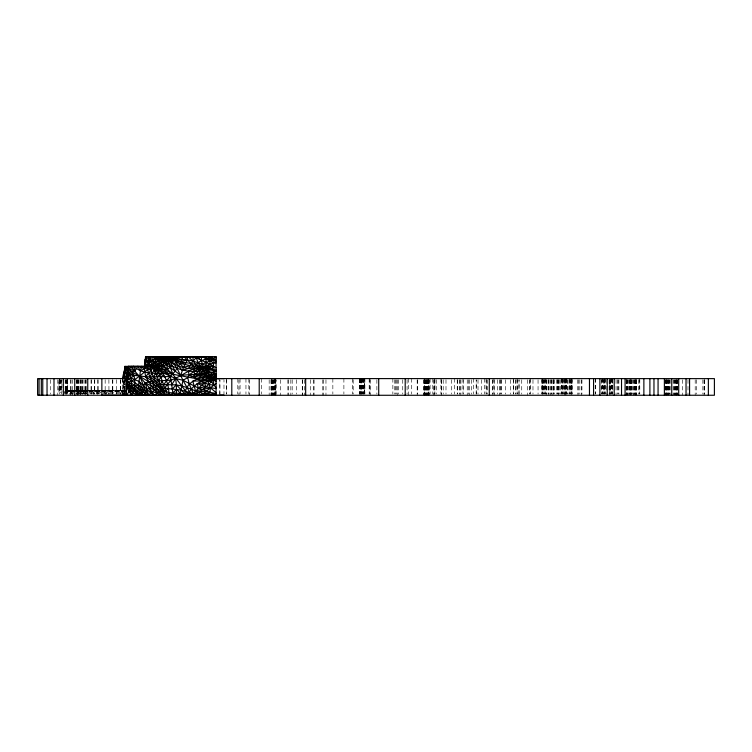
<?xml version="1.0" encoding="UTF-8"?>
<svg xmlns="http://www.w3.org/2000/svg" width="752" height="752" viewBox="0 0 752 752"><rect width="100%" height="100%" fill="white"/><g stroke="black" fill="none" stroke-linecap="round" stroke-linejoin="round"><path stroke-width="0.56" stroke-dasharray="3.76 2.82" d="M112.819 392.478L112.819 391.745M116.532 392.431L116.532 391.698M219.819 394.18L219.828 379.741M219.913 395.289L219.922 379.741M223.974 395.298L223.983 379.741M124.024 379.892L122.463 394.198M120.818 394.264L121.768 390.279L122.717 394.274M124.531 394.217L124.945 391.087M106.634 394.227L107.583 390.232L108.523 394.217M93.398 394.274L93.906 391.736L95.26 390.279L96.604 391.745L97.111 394.264M97.111 394.227L98.606 390.326L99.696 390.617L100.542 392.431M84.628 394.274L86.273 390.664M76.93 394.274C76.864 389.282 83.876 389.292 83.801 394.264M80.643 394.227C80.567 391.19 84.656 388.587 86.565 391.698M70.622 394.274L71.731 391.736L73.085 390.664M65.932 394.274C66.336 390.673 71.261 388.869 73.668 391.745M69.645 394.227L70.885 391.689L73.254 390.326M66.759 394.227C67.248 391.284 70.66 389.386 73.395 390.617M65.781 394.227C66.336 390.871 70.641 389.085 73.395 391.087M103.325 391.125L104.058 390.382L104.81 394.264M123.478 393.691L125.199 391.388L123.366 387.017L122.463 379.675M89.507 391.078C91.5 388.709 93.868 392.14 93.737 394.217M126.778 381.302L123.967 382.232L122.745 379.534M125.481 390.232L65.029 390.664L125.528 390.664M126.872 383.755L123.789 384.169L122.623 379.732M65.969 390.373L125.293 390.335M68.742 390.617L125.114 390.617M67.877 391.078L73.837 391.078M88.454 391.078L76.084 391.078C78.537 388.934 82.184 391.294 82.41 394.217M89.3 391.087L126.026 391.078M75.397 391.125L65.104 391.125C67.83 389.113 72.051 390.965 72.577 394.264M76.403 391.125L124.7 391.134M67.116 391.689L86.941 391.689M89.084 391.689L126.167 391.689M64.352 391.736L88.567 391.736M124.776 391.736L89.272 391.745L90.024 394.264M58.994 379.76L58.994 392.177L61.946 392.177L61.946 379.76M64.7 392.13L67.652 392.13L67.652 379.713M58.994 392.177L59.041 379.76M63.779 392.478L126.289 392.431M63.337 393.343L126.374 393.296M66.947 390.279L70.444 391.745L71.788 394.264M126.787 385.475L123.789 384.169L126.59 387.167M75.896 390.617L77.381 391.698L78.622 394.217M122.51 379.628L123.582 385.654L127.295 387.919M76.243 390.664L77.578 391.745L78.697 394.264M123.366 387.017L126.43 389.743L123.582 385.654M76.008 393.296L76.29 394.217M704.351 379.741L704.351 394.142M704.295 379.741L704.295 394.142M704.041 379.741L704.041 395.251M702.866 379.741L702.866 394.142M696.333 379.741L696.333 394.142M695.196 379.741L695.196 395.251M687.995 379.741L687.995 395.251M682.496 379.741L682.496 395.251M677.655 379.741L677.655 395.251M677.261 379.741L677.261 394.142M677.007 379.741L677.007 395.251M676.65 379.741L676.65 395.251M676.48 379.741L676.48 395.251M676.161 379.741L676.161 395.251M675.512 379.741L675.512 395.251M675.136 379.741L675.136 395.251M674.403 379.741L674.403 395.251M673.989 379.741L673.989 395.251M673.181 379.741L673.181 395.251M670.182 379.741L670.182 395.251M669.383 379.741L669.383 394.142M668.97 379.741L668.97 395.251M668.848 379.741L668.848 395.251M668.227 379.741L668.227 395.251M667.861 379.741L667.861 395.251M667.212 379.741L667.193 395.251M666.892 379.741L666.892 395.251M666.836 379.741L666.836 395.251M666.357 379.741L666.357 395.251M666.112 379.741L666.112 395.251M665.717 379.741L665.717 395.251M665.539 379.741L665.539 395.251M639.792 379.694L639.792 394.095M639.538 378.585L639.538 394.095M638.363 379.694L638.363 394.095M636.512 379.741L636.512 394.142M636.258 379.741L636.258 395.251M636.079 379.741L636.079 395.251M635.872 379.741L635.872 395.251M635.722 379.741L635.722 394.142M635.318 379.741L635.318 395.251M634.923 379.741L634.923 395.251M634.368 379.741L634.368 394.142M634.021 379.741L634.021 395.251M633.457 379.741L633.457 395.251M632.244 379.741L632.244 394.142M631.84 379.694L631.84 394.095M631.52 379.741L631.52 394.142M631.06 379.741L631.06 395.251M630.872 379.741L630.872 395.251M630.693 379.694L630.693 394.095M630.308 379.741L630.345 395.251M630.035 379.741L630.035 394.142M629.499 379.741L629.499 395.251M629.189 379.741L629.189 394.142M628.578 379.741L628.578 395.251M627.61 379.741L627.61 395.251M627.497 379.741L627.497 395.251M626.811 379.741L626.801 395.251M626.548 379.741L626.548 394.142M626.275 379.741L626.266 395.251M626.078 379.741L626.078 395.251M618.887 379.741L618.887 394.142M617.994 379.694L617.994 394.095M617.881 379.741L617.881 394.142M616.048 379.741L616.048 395.251M612.758 379.694L612.758 394.095M612.513 378.585L612.56 394.142M612.147 378.585L612.147 394.095M611.978 378.585L611.978 394.095M611.658 378.585L611.658 394.095M611.019 378.585L611.085 394.142M610.643 379.694L610.643 394.095M610.361 379.741L610.361 394.142M609.9 378.585L609.872 395.251L609.816 379.741M609.487 379.694L609.487 394.095M609.139 379.741L609.139 394.142M606.131 379.694L606.131 394.095M605.689 378.585L605.689 394.095M604.881 378.585L604.881 394.095M604.467 378.585L604.401 394.095M604.345 379.694L604.345 394.095M603.734 379.694L603.734 394.095M603.358 378.585L603.358 394.095M602.709 378.585L602.7 394.095M602.39 378.585L602.343 394.095M601.863 378.585L601.863 394.095M601.609 379.694L601.609 394.095M595.33 378.585L595.33 394.095M595.227 378.585L595.227 394.095M581.935 379.741L581.935 394.142M581.616 379.741L581.616 395.251M579.82 379.741L579.82 394.142M578.044 379.741L578.044 394.142M577.997 379.741L577.997 395.251M572.093 379.694L572.093 394.095M572.009 378.585L572.009 394.095M571.764 378.585L571.764 394.095M571.576 378.585L571.576 394.095M571.379 379.694L571.379 394.095M571.219 379.694L571.219 394.095M570.824 378.585L570.824 394.095M570.43 379.694L570.43 394.095M569.866 379.694L569.866 394.095M569.527 378.585L569.527 394.095M568.954 379.694L568.954 394.095M567.741 379.694L567.741 394.095M567.017 379.694L567.017 394.095M566.557 378.585L566.557 394.095M566.378 378.585L566.359 394.095M565.842 378.585L565.833 395.251M565.805 378.585L565.805 394.095M565.542 379.694L565.542 394.095M564.968 378.585L565.034 394.095M564.686 379.694L564.686 395.251M564.085 378.585L564.085 394.095M563.116 378.585L563.116 394.095M563.004 379.694L563.004 394.095M562.308 378.585L562.308 394.095M562.054 379.694L562.054 394.095M561.772 378.585L561.763 394.095M561.584 378.585L561.584 394.095M560.221 379.694L560.221 394.095M559.215 379.694L559.215 394.095M558.68 379.694L558.68 394.095M558.369 379.741L558.369 395.251M557.533 379.694L557.533 394.095M557.317 379.694L557.317 394.095M556.283 379.694L556.283 394.095M554.384 379.694L554.384 394.095M553.782 379.741L553.782 394.142M553.5 379.741L553.5 394.142M553.378 379.694L553.378 394.095M552.147 379.741L552.147 395.251M551.545 379.694L551.545 394.095M551.113 379.741L551.113 394.142M550.596 379.694L550.549 395.251M548.913 379.694L548.913 394.095M548.885 379.741L548.885 395.251M548.058 379.694L548.058 394.095M546.582 379.694L546.582 394.095M546.168 379.741L546.168 395.251M545.858 379.694L545.858 394.095M545.369 378.585L545.322 394.095M544.645 379.694L544.645 394.095M544.072 378.585L544.072 394.095M543.884 379.694L543.884 394.095M543.17 379.694L543.17 394.095M542.784 379.694L542.784 394.095M542.512 379.741L542.512 394.142M542.23 378.585L542.23 394.095M542.023 378.585L542.023 394.095M541.835 379.694L541.835 394.095M538.056 379.741L538.056 394.142M532.98 379.741L532.98 394.142M530.395 378.585L530.395 394.095M529.981 379.694L529.981 394.095M529.54 379.694L529.54 394.095M527.472 379.741L527.472 395.251M521.738 379.741L521.738 394.142M519.021 394.142L519.021 379.741L518.965 395.251M517.432 379.694L517.432 394.095M517.122 378.585L517.122 394.095M516.004 379.741L516.004 394.142M515.317 379.694L515.317 394.095M513.55 378.585L513.55 394.095M513.494 379.694L513.494 394.095M510.495 379.741L510.495 394.142M505.41 379.741L505.41 394.142M501.33 379.694L501.33 394.095M500.954 379.741L500.954 394.142M500.183 379.694L500.183 394.095M499.337 379.741L499.337 395.251M497.307 379.741L497.307 394.142M494.59 379.741L494.59 395.251M493.867 378.585L493.904 394.095M492.917 379.741L492.917 395.251M492.353 379.741L492.353 394.142M487.644 379.694L487.644 394.095M486.619 379.694L486.619 394.095M486.055 378.585L486.055 394.095M484.382 378.585L484.382 394.095M481.665 379.694L481.665 394.095M478.009 379.694L478.009 394.095M473.563 378.585L473.563 394.095M471.57 379.741L471.57 394.142M469.69 379.741L469.69 395.251M468.477 379.694L468.477 394.095M467.246 379.741L467.246 395.251M463.204 379.741L463.204 394.142M462.969 378.585L462.969 394.095M460.92 379.741L460.92 394.142M460.045 379.741L460.055 395.251M459.265 379.741L459.265 394.142M457.348 379.741L457.348 394.142M457.235 379.694L457.235 394.095M454.518 378.585L454.471 394.095M451.501 379.694L451.501 394.095M445.992 379.694L445.992 394.095M443.219 379.741L443.219 394.142M441.462 379.741L441.462 395.251M441.368 379.741L441.368 394.142M440.916 378.585L440.916 394.095M436.461 379.694L436.461 394.095M434.872 379.694L434.872 394.095L434.844 378.585M434.421 379.741L434.421 395.251M433.688 379.741L433.688 395.251M432.804 378.585L432.814 394.095M430.088 378.585L430.088 394.095M429.383 379.741L429.383 395.251M428.837 379.741L428.837 395.251M428.725 379.741L428.725 395.251M428.546 379.741L428.546 395.251M428.414 378.585L428.292 395.251M427.982 379.741L427.982 395.251M427.85 379.694L427.85 394.095M427.625 379.741L427.625 395.251M427.23 379.741L427.23 395.251M426.807 379.741L426.807 395.251M426.365 379.741L426.365 395.251M426.224 379.741L426.224 395.251M425.933 379.741L425.933 395.251M425.51 379.741L425.51 395.251M425.115 379.741L425.115 395.251M424.889 379.741L424.889 395.251M424.758 379.741L424.758 395.251M424.363 379.694L424.448 395.251M424.344 378.585L424.344 394.095M424.194 379.741L424.194 395.251M424.015 379.741L423.902 395.251M423.855 379.741L423.855 395.251M417.68 379.741L417.68 394.142M417.181 379.741L417.181 395.251M411.72 378.585L411.72 394.095M408.383 378.632L408.383 395.251M407.076 379.694L407.076 394.095M402.743 379.694L402.743 394.095M398.71 379.694L398.71 394.095M397.357 379.741L397.357 395.251M396.426 379.694L396.426 394.095M395.552 379.694L395.552 394.095M394.772 379.694L394.772 394.095M392.854 378.585L392.854 394.095M376.874 379.694L376.874 394.095M370.163 379.741L370.163 395.251M369.918 378.585L369.918 394.095M369.185 378.585L369.185 394.095M364.88 378.585L364.88 394.095M364.043 378.585L364.043 394.095M363.789 378.585L363.789 394.095M363.479 378.585L363.479 394.095M363.122 378.585L363.122 394.095M362.727 378.585L362.727 394.095M362.304 378.585L362.304 394.095M361.872 378.585L361.872 394.095M361.731 378.585L361.731 394.095M361.439 378.585L361.439 394.095M361.063 379.694L361.063 394.095M361.016 378.585L361.016 394.095M360.612 378.585L360.612 394.095M360.387 378.585L360.387 394.095M360.255 378.585L360.255 394.095M359.945 378.585L359.945 394.095M359.7 378.585L359.7 394.095M359.512 378.585L359.512 394.095M359.4 378.585L359.4 394.095M353.186 379.694L353.186 394.095M352.679 378.585L352.679 394.095M343.89 378.585L343.89 394.095M332.854 378.585L332.854 394.095M325.964 379.741L325.964 395.251M323.708 379.741L323.708 395.251M322.768 379.741L322.768 395.251M314.063 379.741L314.063 395.251M313.349 379.741L313.349 395.251M310.454 379.741L310.454 395.251M304.56 379.741L304.56 395.251M302.36 379.741L302.36 395.251M302.266 379.741L302.266 395.251M296.297 379.741L296.297 394.142M292.19 379.741L292.19 394.142M290.836 379.741L290.836 395.251M288.129 379.741L288.129 395.251M288.025 379.741L288.025 395.251M280.581 379.741L280.581 395.251M275.674 379.741L275.674 395.251M275.429 378.632L275.429 395.251M275.129 379.741L275.129 395.251M274.781 379.741L274.781 395.251M274.386 378.632L274.386 395.251M273.982 379.741L273.982 395.251M273.549 379.741L273.549 395.251M273.126 379.741L273.126 395.251M272.713 379.741L272.713 395.251M272.327 379.741L272.327 395.251M271.98 379.741L271.98 395.251M271.679 379.741L271.679 395.251M271.434 379.741L271.434 395.251M271.143 379.741L271.143 395.251M271.105 379.741L271.105 395.251M269.169 379.741L269.169 395.251M261.461 378.585L261.461 394.095M249.57 379.694L249.514 395.251M248.856 378.585L248.856 394.095M245.951 378.585L245.951 394.095M240.057 378.585L240.057 394.095M238.957 379.741L238.957 395.251M237.858 378.585L237.764 394.095M226.69 379.741L226.69 394.142M226.333 378.585L226.333 394.095M124.193 379.732L124.193 394.123M124.174 379.685L124.174 395.185M122.341 378.632L122.341 395.232M120.461 379.732L120.461 394.123M120.367 379.685L120.367 394.076M116.532 379.685L116.532 394.227M112.819 379.732L112.819 394.274M112.687 379.685L112.687 394.076M108.89 379.685L108.974 394.123M105.158 379.685L105.177 395.232M98.061 379.685L98.145 394.123M97.826 379.732L97.826 394.123M94.761 379.685L94.761 394.076M94.348 379.732L94.348 394.123M91.678 379.685L91.678 394.076M91.048 379.732L91.048 394.123M86.245 379.685L86.245 394.076M85.559 379.685L85.559 395.185M85.117 379.732L85.117 394.123M83.951 379.685L84.036 394.123M82.532 379.732L82.532 394.123M81.977 379.685L81.977 394.076M81.846 379.732L81.846 394.123M80.332 379.685L80.332 395.185M80.238 379.732L80.238 394.123M79.045 379.685L79.045 395.185M78.264 379.732L78.264 394.123M78.105 379.685L78.105 395.185M77.541 379.685L77.541 395.185M77.353 379.685L77.353 395.185M76.619 379.732L76.619 394.123M76.394 379.685L76.394 394.076M72.681 379.732L72.681 395.232M71.026 379.732L71.026 394.123M70.65 379.685L70.65 395.185M67.605 379.713L67.605 392.13M67.464 379.713L67.464 392.13M67.238 379.713L67.238 392.13M66.928 379.713L66.937 394.123M66.552 379.713L66.552 392.13M66.129 379.713L66.129 392.13M65.659 379.713L65.659 392.13M65.18 379.713L65.18 392.13M61.495 379.685L61.495 394.076M60.987 379.76L60.987 392.177M60.527 379.76L60.527 392.177M60.094 379.76L60.094 392.177M59.718 379.76L59.718 392.177M59.634 379.732L59.634 394.123M59.417 379.76L59.417 392.177M59.182 379.76L59.182 392.177M57.782 379.732L57.782 395.232M50.281 379.732L50.281 394.123M476.223 394.142L476.223 379.741L476.204 394.142M364.382 394.095L364.382 378.585L364.344 394.095M276.003 395.251L276.003 379.741L275.965 395.251"/><path stroke-width="1.13" d="M39.048 395.232L39.048 378.632M42.761 395.185L42.761 378.585M126.176 378.284L124.052 378.717L124.87 366.374L144.863 366.403L146.941 365.651L148.05 364.288L145.559 356.768L212.365 356.777L211.303 356.777M127.539 373.791L124.738 372.043L126.392 375.004L124.052 378.717L124.87 367.578L124.738 372.043L128.028 371.761L124.87 368.856L128.094 367.803L128.094 366.374M101.858 378.585L101.858 395.185L126.054 395.185L127.68 382.185L128.583 366.327L148.576 366.356L150.654 365.604C157.074 358.732 168.081 358.572 176.645 360.8C187.652 363.836 201.198 362.943 209.554 371.873L212.863 372.372L214.846 376.348L214.865 378.096C208.765 384.601 202.006 391.303 193.95 395.223L188.432 394.057L168.927 392.638L162.921 390.015L131.741 371.714L128.583 368.809L133.649 366.327C142.833 374.75 156.002 373.274 167.508 373.34C183.714 375.915 199.524 380.568 216.078 379.854M216.078 359.982C209.789 360.734 203.031 362.915 198.312 367.333C188.414 369.881 180.471 376.827 170.986 380.164L162.921 390.015L154.188 395.195L149.347 387.694L131.807 367.756L131.807 366.327M144.863 366.403L145.484 362.821L149.018 359.841L149.018 356.777M149.263 365.782L149.272 358.986M152.731 356.73L153.925 365.782C161.924 373.847 162.573 385.945 167.922 395.204L168.927 392.638C168.241 378.895 160.43 366.788 148.971 359.522L149.272 356.721L216.078 356.73L216.078 395.242L122.341 395.232M155.213 356.73L155.946 364.993C172.255 367.108 178.158 383.605 188.432 394.057L188.122 395.223L184.964 393.954L176.372 384.798L175.658 378.538L148.576 366.356L140.389 370.933L137.306 395.185L141.179 393.324L142.438 388.267L145.305 382.787L152.073 381.236L170.986 380.164L172.894 393.033L176.457 395.214L180.264 393.587L182.99 380.277L176.993 368.264L172.161 361.439L161.671 357.67L155.213 358.648L149.197 362.774L147.693 369.401C149.507 379.346 155.702 387.976 162.517 395.204L164.5 393.569L165.224 391.078L168.288 388.624L181.072 390.081L199.393 395.223L203.294 393.625L209.996 392.384L216.078 393.54M158.296 356.721L158.296 357.98L163.363 362.473L180.734 375.304L195.003 374.308L209.554 371.873L208.069 373.34L187.746 377.598L182.99 380.277L175.658 378.538L171.682 384.789C162.545 384.629 148.793 382.89 145.014 393.757L142.927 395.195L131.497 385.861L127.502 384.122L126.054 378.585L128.583 367.972L127.765 378.67C135.557 382.947 143.547 387.543 148.558 395.195L152.261 391.538L157.215 389.113L161.689 391.078L164.5 393.569L167.922 395.204M161.671 356.73L161.671 357.67C174.201 371.676 194.646 374.223 211.998 368.931L216.078 371.62M216.078 367.841L213.361 365.923C197.814 371.704 177.049 369.58 165.205 357.614L165.205 356.73M168.918 356.73L169.839 360.678L175.122 371.253L166.446 380.662L161.896 387.769L159.584 388.267C155.617 381.32 150.597 373.857 150.654 365.604L149.197 362.774L145.258 359.569L145.559 356.768M157.215 389.113L145.305 382.787L148.558 395.195C140.859 392.262 136.074 384.018 127.68 382.185L126.054 378.585L127.079 386.97L128.912 391.341L131.675 395.185C135.783 389.602 135.069 381.95 134.053 375.483L128.451 371.996L131.741 371.714L134.053 375.483L130.961 378.021L127.765 378.67L130.105 374.957C132.897 381.95 131.882 390.034 126.054 395.185L126.054 378.585L127.765 378.67L128.583 367.531L128.451 371.996L130.105 374.957L145.644 376.667L153.135 367.916L163.936 365.886L170.723 362.558L172.734 360.011L172.913 356.73M180.734 375.304L183.441 367.314L187.398 360.011L187.398 356.73M214.395 356.73L213.361 365.923L211.998 368.931L198.312 367.333L193.048 361.148L193.048 356.73M216.078 369.871L212.863 372.372L208.069 373.34L204.864 372.776L198.143 362.737L195.84 356.73M211.998 368.931L209.216 367.192L203.106 366.863L201.423 360.678L201.423 356.73M209.216 367.192L206.133 365.651L205.982 356.73M211.058 356.73L211.058 358.149L216.078 361.505M216.078 395.204L216.078 394.123L210.447 395.232C197.071 393.522 185.453 384.366 171.682 384.789M208.069 373.34L213.634 379.854L213.587 384.968L216.078 387.365M148.623 366.525L148.971 359.522L149.714 357.736L151.378 356.73M149.488 365.312L148.05 364.288L148.811 366.431L146.941 365.651L145.484 362.821L145.258 359.569L144.91 366.6L145.258 359.569L146.001 357.783L147.665 356.777M148.623 366.553L148.971 359.522L149.197 362.774M193.95 395.223L189.166 383.858L187.746 377.598L189.015 374.966L193.969 371.432L209.799 364.278L210.005 361.195L202.514 356.73M124.052 378.717L124.87 368.019L124.052 378.717L123.939 372.043L124.729 368.856M128.442 368.809L127.765 378.67L127.652 371.996M216.078 383.351L203.294 393.625L204.826 395.232L209.996 392.384L210.391 387.863L207.759 380.963L204.45 379.525L198.66 375.22L195.003 374.308C189.692 364.41 203.275 358.704 211.058 358.149L207.815 356.73M188.432 394.057C192.954 382.937 205.305 380.343 214.113 374.421L214.499 370.839L213.361 365.923L194.129 356.73M174.21 364.09L176.645 360.8L177.566 356.73M141.63 366.337L140.389 370.933L137.842 366.337L134.946 370.943L131.741 371.714M145.033 366.459L145.117 362.483L145.484 362.821M148.746 366.412L148.83 362.436M175.122 371.253L181.11 361.665L182.811 356.73M122.341 378.632L123.939 372.043M213.361 365.923C204.187 366.797 196.394 360.8 187.398 360.011L175.639 362.492L182.332 370.52L188.733 368.32L191.027 363.601L195.84 358.008M162.394 380.775L160.402 384.62L164.5 393.569M172.443 365.82L167.705 369.213L154.151 370.304L149.808 376.827L145.644 376.667L144.318 368.565L145.333 366.337L140.915 367.399L137.842 366.337M188.122 395.223L193.245 393.399L201.47 385.362L216.078 375.492M204.864 372.776L203.435 374.27L200.126 373.575L198.171 369.1L198.312 367.333L175.639 362.492M172.283 388.991L176.372 384.798L176.457 395.214L175.489 395.214M212.863 372.372L209.705 375.295C199.252 377.513 186.111 381.358 184.964 393.954L182.285 395.214L176.523 389.292L170.619 395.214L168.927 392.638M157.375 356.73L155.213 358.648L153.483 356.73M127.68 382.185C139.092 379.873 145.239 368.593 155.946 364.993C164.171 361.289 173.552 360.941 181.467 356.73M160.336 356.73L158.296 357.98L168.138 361.11L172.772 374.007C166.23 369.768 158.305 368.217 151.763 364.241L149.272 356.721M188.451 371.3L189.015 374.966C197.381 377.664 204.055 385.052 213.587 384.968L210.325 379.309L207.853 378.087L203.435 374.27L209.705 375.295L214.113 374.421L216.078 373.274M163.56 356.73L161.671 357.67L168.918 357.82L187.398 360.011L194.298 366.703L188.733 368.32M171.202 356.73L168.918 357.82L166.794 356.73M172.913 358.3L169.426 359.484L165.205 357.614M209.799 364.278L213.85 362.896L216.078 362.896M193.245 393.399L206.433 390.843L209.996 392.384M189.598 365.857L183.441 367.314L179.869 363.667L185.97 362.558M182.191 359.512L172.161 361.439M216.078 376.348L211.105 377.006L198.66 375.22L203.275 370.736L209.554 371.873M131.609 383.567L127.502 384.122L137.4 393.202L141.179 393.324L138.18 387.994L134.486 388.079L137.4 393.202M206.433 390.843L198.227 387.994L197.25 383.539L204.732 383.003L205.738 386.754L216.078 388.624M151.763 364.241L160.402 384.62L149.808 376.827L170.356 376.564L170.986 380.164M216.078 378.096L201.433 377.56L193.461 376.254L195.003 374.308L201.959 368.959L216.078 370.839M207.054 394.133L216.078 393.869M217.77 378.632L219.922 378.632L215.608 378.632M214.113 374.421L216.078 374.421M220.862 378.632L223.983 378.632M126.966 378.585L37.6 378.632L37.6 395.232L223.974 395.298L219.819 395.289M216.078 378.585L714.4 378.632L714.4 395.251L212.365 395.289M185.02 395.204L204.676 395.204M206.603 395.204L211.5 395.204M168.194 395.261L169.181 395.261M171.776 395.261L172.894 395.214M203.576 356.73L159.02 356.749M216.078 356.73L215.016 356.73L216.078 358.065M205.982 359.202L214.395 359.982L211.716 356.73M168.288 388.624L161.896 387.769L145.644 376.667C149.836 383.135 153.549 390.504 159.809 395.204L159.706 392.243L149.347 387.694L150.626 392.892L154.188 395.195M150.973 369.993L140.915 367.399M211.566 381.866L207.759 380.963L192.794 381.048L195.492 390.843L210.391 387.863L216.078 392.563M128.583 368.809L134.946 370.943L133.649 366.327M124.87 368.856L129.109 370.285M130.961 378.021L139.12 381.471L150.626 392.892M152.261 391.538L157.168 393.268M152.524 366.384L148.717 364.56M197.25 383.539L205.738 386.754L198.227 387.994L182.99 380.277L190.933 394.537M210.005 361.195L213.85 362.896M128.583 366.327L131.807 367.756M124.87 366.374L128.094 367.803M155.617 367.747L167.508 373.34L170.356 376.564M145.004 364.607L146.941 365.651M165.111 376.855L154.151 370.304M126.054 378.585L127.295 385.607L131.008 387.872L133.32 392.713L137.306 395.185L131.497 385.861L138.612 385.052L141.696 390.833L142.927 395.195M213.634 379.854L216.078 381.386M214.846 376.348L216.078 377.128M214.865 378.096L216.078 378.867M174.107 356.73L177.331 358.93M149.714 357.736L158.296 364.137L167.508 373.34M146.001 357.783L149.018 359.841M196.798 356.73L201.423 360.678M127.079 386.97L133.32 392.713M188.197 356.73L193.048 361.148M183.864 356.73L187.398 360.011M159.584 388.267L161.689 391.078L162.517 395.204M127.295 385.607L130.143 389.696L131.675 395.185M139.12 381.471L145.014 393.757M139.844 376.291L145.85 391.679M199.28 392.657L199.393 395.223M708.365 378.632L708.365 395.251M689.575 378.632L689.575 395.251M686.031 378.632L686.031 395.251M678.708 378.632L678.708 395.251M671.743 378.632L671.743 395.251M664.383 378.632L664.383 395.251M658.066 378.632L658.066 395.251M653.967 378.632L653.967 395.251M649.897 378.585L649.897 395.204M643.872 378.585L643.872 395.204M625.081 378.585L625.081 395.204M621.528 378.585L621.528 395.204M614.215 378.585L614.215 395.204M607.249 378.585L607.249 395.204M599.889 378.585L599.889 395.204M593.572 378.585L593.572 395.204M589.465 378.585L589.465 395.204M489.279 378.585L489.279 395.204M405.196 378.585L405.196 395.204M378.717 378.585L378.717 395.204M305.669 378.585L305.669 395.204M259.214 378.585L259.214 395.204M231.795 378.585L231.795 395.204M87.749 378.585L87.749 395.185M74.739 378.585L74.739 395.185M63.347 378.585L63.347 395.185M53.994 378.585L53.994 395.185M47.038 378.585L47.038 395.185M41.313 378.585L41.313 395.185M160.862 376.968L158.766 380.822L153.483 376.921L155.485 373.377L160.862 376.968M163.363 362.473L157.986 360.969L155.213 358.648L165.854 361.731L167.705 369.213L157.986 360.969L158.296 364.137L163.936 365.886L163.363 362.473"/></g></svg>
